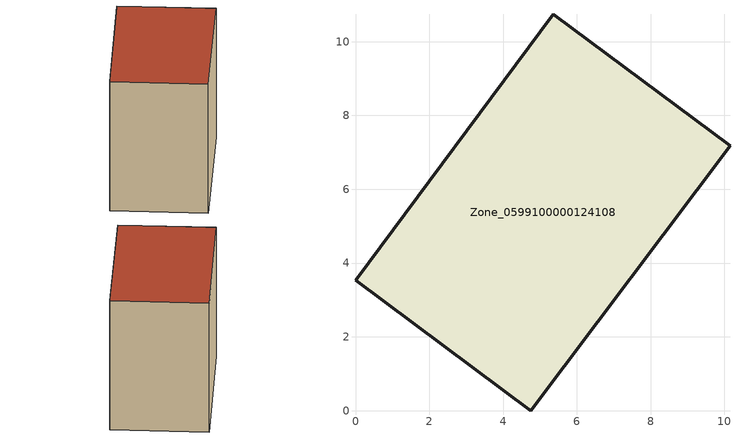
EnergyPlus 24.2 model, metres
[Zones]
Zone_0599100000124108
 floor ground (C_G): 10.15,7.18 4.75,0 0,3.53 5.36,10.74 z1.15
 wall outside (C_F): 4.75,0 10.15,7.18 5.36,10.74 0,3.53 4.75,0 z1.15:10.09
 roof outside (C_R): 5.36,10.74 0,3.53 4.75,0 10.15,7.18 z10.09
[BUILDING]
Pand.0599100000124108: North Axis=0; Terrain=City; Loads Convergence Tolerance Value=0.04; Temperature Convergence Tolerance Value=0.4; Solar Distribution=FullExterior; Maximum Number of Warmup Days=25; Minimum Number of Warmup Days=1
[Site:Location]
Rotterdam.The.Hague.AP_ZH_NLD Design_Conditions: Latitude=51.96; Longitude=4.45; Time Zone=1; Elevation=-4.5
[SITE:GROUNDTEMPERATURE:BUILDINGSURFACE]
18, 18, 18, 18, 18, 18, 18, 18, 18, 18, 18, 18
[MATERIAL] Thermal Absorptance=0.9; Solar Absorptance=0.7; Visible Absorptance=0.7
Name | Roughness | Thickness | Conductivity | Density | Specific Heat
G.TI.1946-1964 | MediumSmooth | 0.15 | 1 | 540 | 1210
F.TI.1946-1964 | Rough | 0.3 | 0.857143 | 1920 | 840
R.TI.1946-1964 | MediumRough | 0.2 | 0.277778 | 1500 | 1000
[CONSTRUCTION]
C_G: G.TI.1946-1964
C_F: F.TI.1946-1964
C_R: R.TI.1946-1964
[ZONE]
Zone_0599100000124108: Type=1; Multiplier=1; Ceiling Height=Autocalculate; Volume=Autocalculate; Floor Area=autocalculate; Part of Total Floor Area=Yes
[ZONEINFILTRATION:DESIGNFLOWRATE]
Infil_Zone_0599100000124108: Zone or ZoneList or Space or SpaceList=Zone_0599100000124108; Schedule=AlwaysOn; Design Flow Rate Calculation Method=Flow/Area; Flow Rate per Floor Area=0.003; Constant Term Coefficient=1; Temperature Term Coefficient=0; Velocity Term Coefficient=0; Velocity Squared Term Coefficient=0
[HVACTEMPLATE:ZONE:IDEALLOADSAIRSYSTEM]
Zone_0599100000124108: Maximum Heating Supply Air Temperature=50; Minimum Cooling Supply Air Temperature=13; Maximum Heating Supply Air Humidity Ratio=0.0156; Minimum Cooling Supply Air Humidity Ratio=0.0077; Heating Limit=NoLimit; Cooling Limit=NoLimit; Dehumidification Control Type=ConstantSensibleHeatRatio; Cooling Sensible Heat Ratio=0.7; Dehumidification Setpoint=60; Humidification Control Type=None; Humidification Setpoint=30; Outdoor Air Method=None; Outdoor Air Flow Rate per Person=0.00944; Outdoor Air Flow Rate per Zone Floor Area=0; Outdoor Air Flow Rate per Zone=0; Demand Controlled Ventilation Type=None; Outdoor Air Economizer Type=NoEconomizer; Heat Recovery Type=None; Sensible Heat Recovery Effectiveness=0.7; Latent Heat Recovery Effectiveness=0.65
[ZONECONTROL:THERMOSTAT]
ThermostatControl_Zone_0599100000124108: Zone or ZoneList=Zone_0599100000124108; Control Type Schedule=DualSetpointControlType; Control 1=Thermostat_Zone_0599100000124108; Temperature Difference Between Cutout And Setpoint=0
[THERMOSTATSETPOINT:DUALSETPOINT]
Thermostat_Zone_0599100000124108: Heating Setpoint Temperature Schedule=HeatingSetpoint_Zone_0599100000124108; Cooling Setpoint Temperature Schedule=CoolingSetpoint_Zone_0599100000124108
[SCHEDULE:COMPACT]
HeatingSetpoint_Zone_0599100000124108: Through: 12/31, For: AllDays, Until: 24:00, 21
CoolingSetpoint_Zone_0599100000124108: Through: 12/31, For: AllDays, Until: 24:00, 24
DualSetpointControlType: Through: 12/31, For: AllDays, Until: 24:00, 4
AlwaysOn: Through: 12/31, For: AllDays, Until: 24:00, 1
